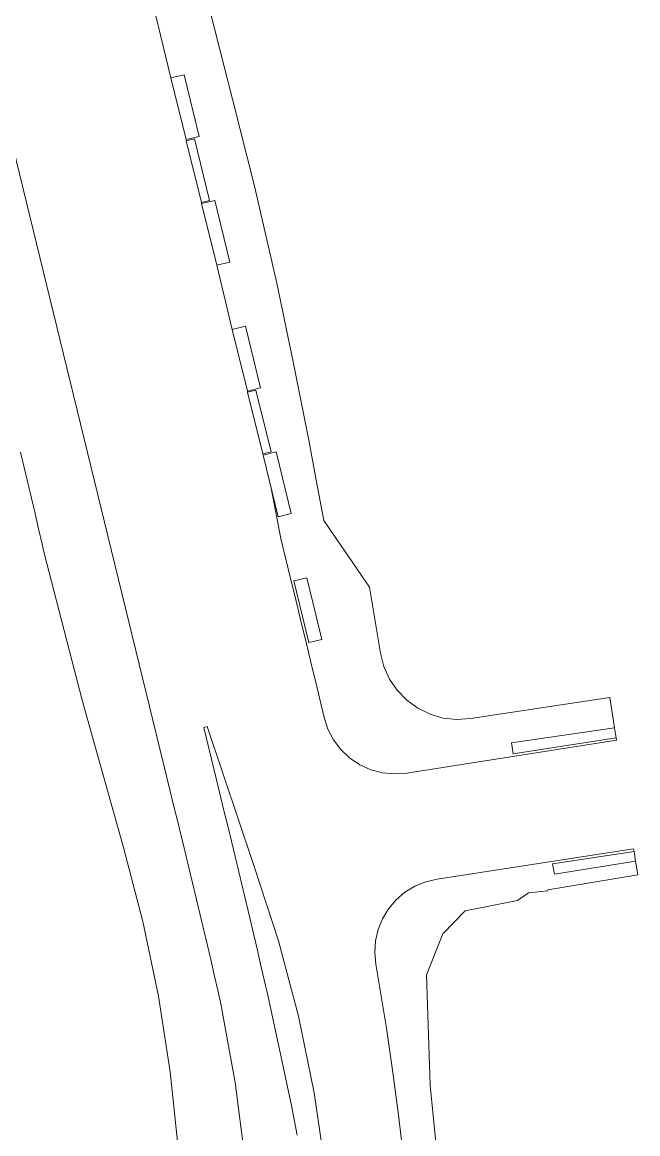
# Model space of a CAD drawing. Header units: metres. Extents: x 105146 to 106170, y 111783 to 118163.
# Drawn here: x 105869.3 to 105919.7, y 117601.2 to 117692.2 of the extents above; entities that cross this region are included whole.
import ezdxf

# ---------------------------------------------------------------- set-up
doc = ezdxf.new("R2010")
doc.units = ezdxf.units.M
doc.layers.add('20-EP-ZONA-DURA', color=253, linetype='CONTINUOUS', lineweight=13)
doc.layers.add('20-EP-ZONA-VERDE', color=84, linetype='CONTINUOUS', lineweight=13)

msp = doc.modelspace()

# ---------------------------------------------------------------- linework, layer by layer
at = {"layer": '20-EP-ZONA-DURA'}
for points in [[(105884.6841, 117693.0489), (105885.8241, 117688.5651), (105886.5291, 117685.8711), (105888.3081, 117678.7621), (105890.1401, 117670.8211), (105891.5131, 117664.2361), (105892.8021, 117657.8171), (105893.3741, 117654.6671), (105893.9911, 117651.3861), (105897.7191, 117645.9047), (105898.6249, 117640.5035), (105898.9052, 117639.4172), (105899.3681, 117638.3954), (105899.9998, 117637.4683), (105900.7816, 117636.6637), (105901.69, 117636.0055), (105902.6981, 117635.5133), (105903.7758, 117635.2017), (105904.891, 117635.0801), (105906.0105, 117635.1521), (105917.4045, 117636.8809), (105917.7972, 117634.3883), (105909.3709, 117633.1617), (105909.5061, 117632.2629), (105917.9239, 117633.5842), (105917.955, 117633.3867), (105900.7855, 117630.6915), (105899.7923, 117630.6192), (105898.8009, 117630.7122), (105897.8385, 117630.9679), (105896.9316, 117631.3793), (105896.1052, 117631.9349), (105895.3822, 117632.6196), (105894.7823, 117633.4145), (105894.3222, 117634.2976), (105894.0145, 117635.2447), (105893.8311, 117636.0241), (105893.5537, 117637.1949), (105893.2749, 117638.3641), (105892.9947, 117639.5319), (105892.7143, 117640.6955), (105892.4323, 117641.8611), (105892.1497, 117643.0253), (105891.8667, 117644.1883), (105891.5835, 117645.3503), (105891.3005, 117646.5109), (105890.4708, 117649.9123), (105889.6746, 117654.018), (105890.2455, 117651.6773), (105891.3137, 117651.9377), (105890.0815, 117656.9897), (105889.0133, 117656.7291), (105888.9897, 117656.8263), (105889.6697, 117656.9921), (105888.4375, 117662.0441), (105887.7573, 117661.8781), (105887.7337, 117661.9753), (105888.8019, 117662.2359), (105887.5697, 117667.2877), (105886.5015, 117667.0273), (105885.2217, 117672.2735), (105886.2901, 117672.5339), (105885.0577, 117677.5859), (105883.9895, 117677.3253), (105883.9659, 117677.4225), (105884.6459, 117677.5883), (105883.4137, 117682.6403), (105882.7337, 117682.4743), (105882.7099, 117682.5715), (105883.7781, 117682.8321), (105882.5459, 117687.8839), (105881.4777, 117687.6235), (105880.2144, 117692.8057)], [(105900.4137, 117600.0987), (105900.2733, 117601.3107), (105900.1641, 117602.2217), (105900.1569, 117602.2805), (105899.6525, 117606.1827), (105899.1263, 117609.8055), (105898.2605, 117615.0355), (105898.1688, 117615.9871), (105898.2295, 117616.9412), (105898.4408, 117617.8735), (105898.7976, 117618.7604), (105899.2907, 117619.5794), (105899.9077, 117620.3097), (105900.6328, 117620.9328), (105901.4476, 117621.4327), (105902.3316, 117621.7969), (105903.2621, 117622.0161), (105919.3592, 117624.4748), (105919.3904, 117624.2772), (105912.7273, 117623.2595), (105912.7273, 117623.2595), (105912.8731, 117622.4151), (105919.5176, 117623.4695), (105919.6947, 117622.3457), (105912.3371, 117621.1391), (105912.2981, 117621.0541), (105910.7581, 117620.8941), (105909.8611, 117620.2471), (105905.5621, 117619.4041), (105903.7391, 117617.5241), (105902.4071, 117614.1731), (105902.6891, 117605.1441), (105903.8001, 117594.1171)]]:
    msp.add_lwpolyline(points, dxfattribs=at)
msp.add_lwpolyline([(105891.5257, 117646.4319), (105892.7547, 117641.3787), (105893.8223, 117641.6389), (105892.5931, 117646.6915), (105891.5257, 117646.4319)], close=True, dxfattribs=at)
at = {"layer": '20-EP-ZONA-VERDE'}
for points in [[(105883.7781, 117682.8321), (105882.7099, 117682.5715), (105881.4777, 117687.6235), (105882.5459, 117687.8839), (105883.7781, 117682.8321)], [(105884.6459, 117677.5883), (105883.9659, 117677.4225), (105882.7337, 117682.4743), (105883.4137, 117682.6403), (105884.6459, 117677.5883)], [(105886.2901, 117672.5339), (105885.2217, 117672.2735), (105883.9895, 117677.3253), (105885.0577, 117677.5859), (105886.2901, 117672.5339)], [(105888.8019, 117662.2359), (105887.7337, 117661.9753), (105886.5015, 117667.0273), (105887.5697, 117667.2877), (105888.8019, 117662.2359)], [(105889.6697, 117656.9921), (105888.9897, 117656.8263), (105887.7573, 117661.8781), (105888.4375, 117662.0441), (105889.6697, 117656.9921)], [(105891.3137, 117651.9377), (105890.2455, 117651.6773), (105889.0133, 117656.7291), (105890.0815, 117656.9897), (105891.3137, 117651.9377)], [(105893.8223, 117641.6389), (105892.7547, 117641.3787), (105891.5257, 117646.4319), (105892.5931, 117646.6915), (105893.8223, 117641.6389)], [(105917.9243, 117633.5843), (105909.5061, 117632.2629), (105909.3709, 117633.1617), (105917.7973, 117634.3883), (105917.9243, 117633.5843)], [(105919.5175, 117623.4695), (105912.8731, 117622.4151), (105912.7273, 117623.2595), (105919.3895, 117624.2771), (105919.5175, 117623.4695)]]:
    msp.add_lwpolyline(points, close=True, dxfattribs=at)
for points in [[(105867.9975, 117684.2343), (105873.2339, 117662.7653), (105873.2339, 117662.7653), (105881.4167, 117629.2167), (105881.7225, 117627.9631), (105882.0281, 117626.7097), (105882.3331, 117625.4559), (105882.6373, 117624.2021), (105882.9407, 117622.9483), (105883.2431, 117621.6939), (105883.5441, 117620.4395), (105883.8433, 117619.1847), (105884.1409, 117617.9293), (105884.4363, 117616.6737), (105884.7297, 117615.4175), (105885.0203, 117614.1609), (105885.3083, 117612.9035), (105885.5935, 117611.6455), (105885.6247, 117611.5059), (105886.7239, 117605.3643), (105887.5278, 117599.177)], [(105882.0727, 117600.0059), (105881.4255, 117606.2305), (105880.4613, 117612.4139), (105879.1826, 117618.5401), (105877.5927, 117624.5929), (105874.2153, 117636.6712), (105871.0737, 117648.8129), (105870.9311, 117649.4401), (105870.6423, 117650.6981), (105870.3513, 117651.9555), (105870.0583, 117653.2125), (105869.7637, 117654.4689), (105869.4675, 117655.7251), (105869.1699, 117656.9809)], [(105891.8171, 117601.0317), (105891.5659, 117602.3125), (105891.3097, 117603.5917), (105891.0487, 117604.8693), (105890.7835, 117606.1453), (105890.5139, 117607.4199), (105890.2403, 117608.6927), (105889.9631, 117609.9641), (105889.6821, 117611.2341), (105889.3981, 117612.5027), (105889.1109, 117613.7699), (105888.8209, 117615.0357), (105888.5285, 117616.3003), (105888.2335, 117617.5637), (105887.9365, 117618.8257), (105887.6377, 117620.0869), (105887.3371, 117621.3467), (105887.0351, 117622.6057), (105886.7321, 117623.8623), (105886.4279, 117625.1195), (105886.1229, 117626.3761), (105885.8175, 117627.6317), (105885.5117, 117628.8865), (105885.2057, 117630.1407), (105884.1633, 117634.4145), (105884.4503, 117634.5029), (105888.2925, 117623.0299), (105888.2925, 117623.0299), (105890.2775, 117616.952), (105891.9166, 117610.7716), (105893.2047, 117604.5086), (105894.1375, 117598.1835)]]:
    msp.add_lwpolyline(points, dxfattribs=at)

doc.saveas('drawing.dxf')
